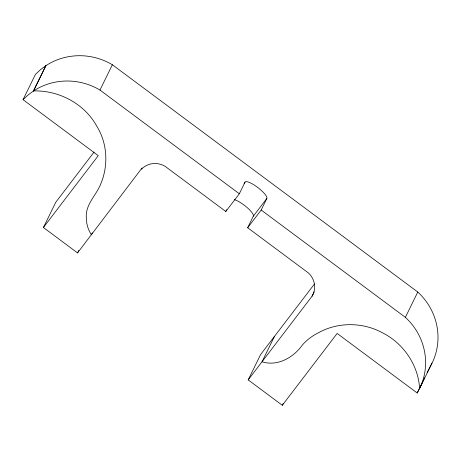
<?xml version="1.0" encoding="UTF-8"?>
<svg xmlns="http://www.w3.org/2000/svg" width="461" height="461" viewBox="0 0 461 461"><rect width="100%" height="100%" fill="white"/><g stroke="black" fill="none" stroke-linecap="round" stroke-linejoin="round"><path stroke-width="0.69" d="M142.023 167.977L77.54 252.905L43.415 227.509L98.262 155.651L23.05 99.68L35.445 74.377L40.453 69.697L45.979 65.612A62.287 60.276 26.1 0 1 112.363 64.753L417.775 292.032A62.287 60.276 26.1 0 1 432.77 361.655L427.111 372.753M45.979 65.612L33.584 90.921L28.052 95.001L23.05 99.68M92.315 232.874L91.376 234.782C88.201 229.918 86.374 224.086 86.357 218.272C84.933 204.684 96.401 195.355 100.861 183.657C108.554 165.355 107.39 143.244 96.839 126.314C84.64 103.788 58.956 90.218 33.584 90.921A62.287 60.276 26.1 0 1 99.968 90.056L112.363 64.753M43.415 227.509L55.81 202.2L94.119 152.015M77.54 252.905L78.785 250.375M141.4 169.245A19.166 18.549 26.1 0 1 165.067 166.283L225.815 211.49L226.76 209.559M225.815 211.49L239.34 193.776L245.004 182.21A13.628 3.371 37.4 0 1 257.44 187.252A13.628 3.371 37.4 0 1 266.844 198.46L261.18 210.032L247.661 227.746L308.409 272.952A19.166 18.544 26.1 0 1 312.045 296.233L248.185 379.893L282.311 405.288L337.158 333.436L417.193 392.997L420.374 386.958A62.287 60.276 26.1 0 0 405.375 317.341L417.775 292.032M247.661 227.746L253.325 216.174L266.844 198.46M248.185 379.893L260.58 354.59L314.454 284.011M312.045 296.233L314.212 291.801M282.311 405.288L283.244 403.392M417.193 392.997L424.633 377.813M432.032 363.049L419.596 388.433C418.311 365.112 403.387 343.289 382.63 332.888C363.13 322.106 337.948 321.784 318.418 332.784A53.839 52.099 26.1 0 0 302.439 344.937C293.536 357.534 277.487 366.726 262.015 361.77L274.502 336.346M33.296 91.134L45.76 65.773M244.134 183.351L245.004 182.21M99.968 90.056L239.34 193.776M261.18 210.032L405.375 317.341M234.326 199.619A13.628 3.371 37.4 0 1 247.131 207.548A13.628 3.371 37.4 0 1 253.325 216.174"/></g></svg>
